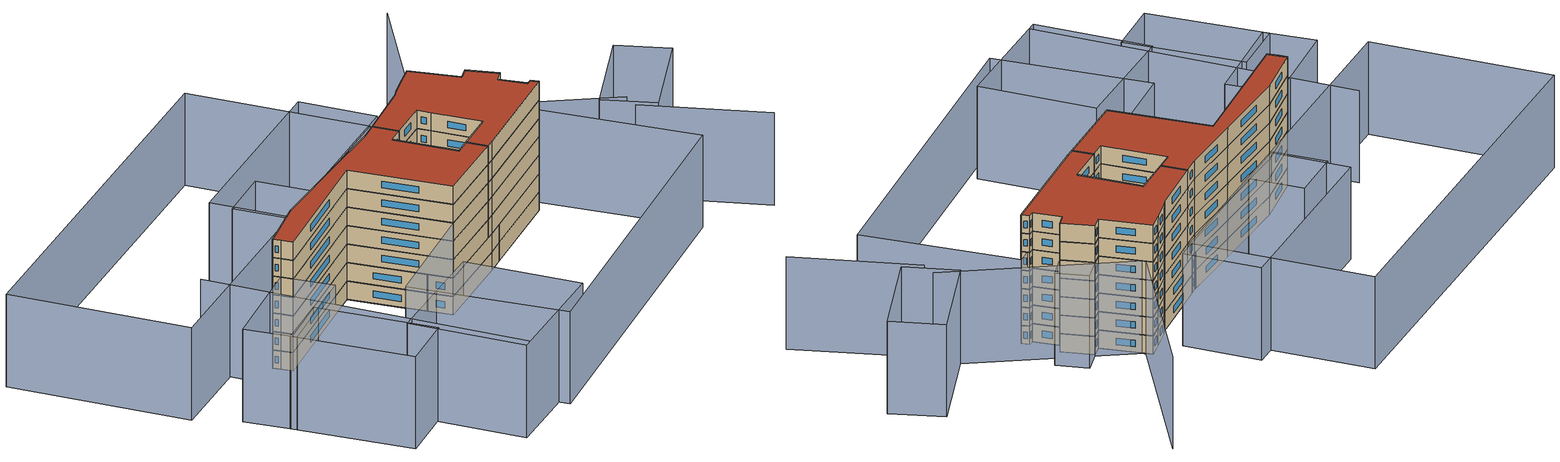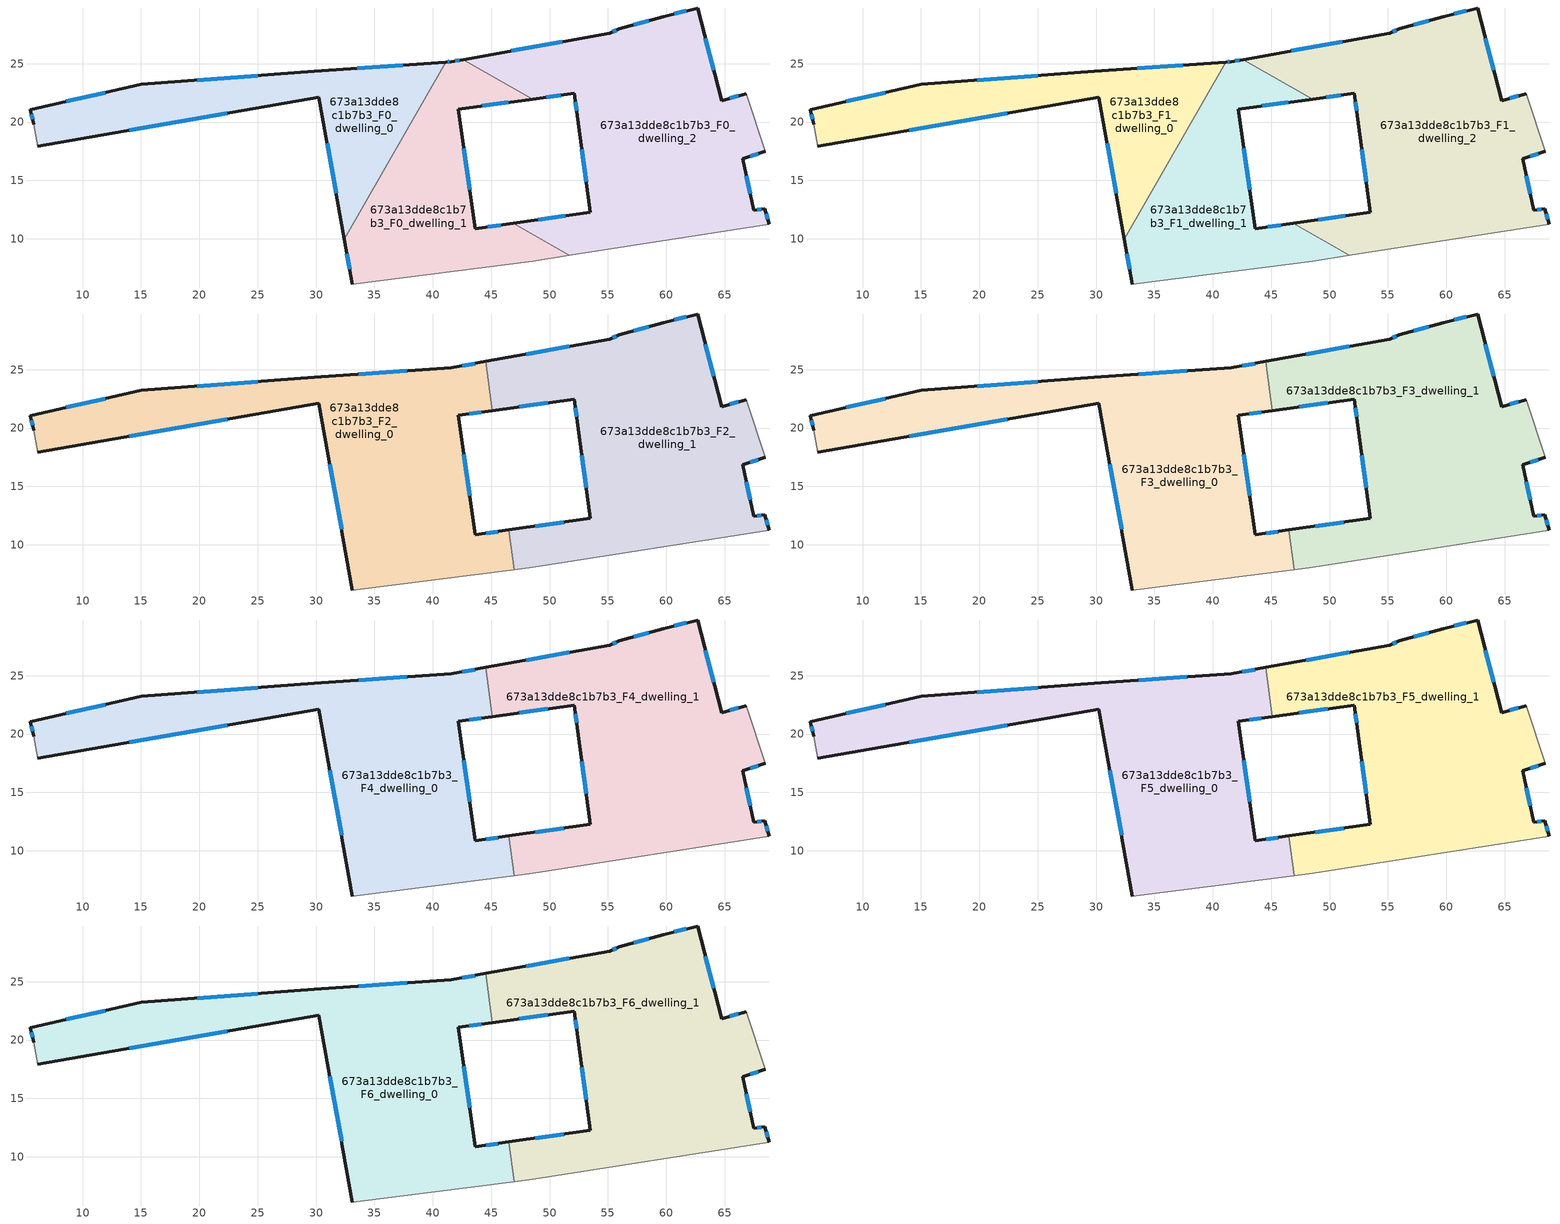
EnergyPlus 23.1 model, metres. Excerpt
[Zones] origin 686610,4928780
673a13dde8c1b7b3_F0_dwelling_0
 floor ground (EU_floor_Construction): 32.42,9.96 41.11,25.14 29.84,24.35 15.02,23.23 5.53,21.06 5.81,19.82 6.15,17.94 30.24,22.12 z0
 wall outside (EU_wall_Construction): 5.81,19.82 5.53,21.06 15.02,23.23 29.84,24.35 41.11,25.14 / 32.42,9.96 30.24,22.12 6.15,17.94 z0:3
 wall adiabatic (EU_wall_Construction): 6.15,17.94 5.81,19.82 z0:3
 wall to 673a13dde8c1b7b3_F0_dwelling_1 (EU_wall_Construction): 41.11,25.14 32.42,9.96 z0:3
 window (EU_Window_Construction): 22.41,20.76 13.99,19.3 / 5.72,20.23 5.62,20.66 / 8.62,21.77 11.94,22.53 / 19.84,23.6 25.02,23.99 / 33.51,24.61 37.45,24.88 / 31.71,13.92 30.95,18.17 z0.98:2.02
673a13dde8c1b7b3_F0_dwelling_1
 floor ground (EU_floor_Construction): 51.7,8.58 46.89,11.33 43.64,10.86 42.17,21.1 48.54,21.97 42.62,25.36 41.58,25.17 41.11,25.14 32.42,9.96 33.11,6.13 48.54,8.08 z0
 wall outside (EU_wall_Construction): 41.11,25.14 41.58,25.17 42.62,25.36 / 48.54,21.97 42.17,21.1 43.64,10.86 46.89,11.33 / 33.11,6.13 32.42,9.96 z0:3
 wall to 673a13dde8c1b7b3_F0_dwelling_2 (EU_wall_Construction): 42.62,25.36 48.54,21.97 / 46.89,11.33 51.7,8.58 z0:3
 wall adiabatic (EU_wall_Construction): 51.7,8.58 48.54,8.08 33.11,6.13 z0:3
 window (EU_Window_Construction): 41.26,25.15 41.43,25.16 / 41.92,25.23 42.28,25.3 / 46.47,21.69 44.24,21.38 / 42.65,17.77 43.16,14.19 / 44.7,11.01 45.83,11.18 / 32.89,7.38 32.65,8.72 z0.98:2.02
673a13dde8c1b7b3_F0_dwelling_2
 floor ground (EU_floor_Construction): 68.8,11.26 68.44,12.57 67.48,12.45 66.55,16.85 68.49,17.5 66.83,22.43 64.76,21.84 62.67,29.77 59.74,29.04 55.96,27.98 55.15,27.62 42.62,25.36 48.54,21.97 52.11,22.46 52.43,20.26 53.49,12.28 46.89,11.33 51.7,8.58 z0
 wall outside (EU_wall_Construction): 42.62,25.36 55.15,27.62 55.96,27.98 59.74,29.04 62.67,29.77 64.76,21.84 66.83,22.43 / 68.49,17.5 66.55,16.85 67.48,12.45 68.44,12.57 68.8,11.26 / 46.89,11.33 53.49,12.28 52.43,20.26 52.11,22.46 48.54,21.97 z0:3
 wall adiabatic (EU_wall_Construction): 66.83,22.43 68.49,17.5 / 68.8,11.26 51.7,8.58 z0:3
 window (EU_Window_Construction): 53.15,14.88 52.78,17.67 / 52.33,20.98 52.22,21.75 / 50.95,22.3 49.7,22.13 / 46.7,26.09 51.08,26.89 / 55.42,27.74 55.7,27.86 / 57.19,28.33 58.51,28.7 / 60.69,29.28 61.72,29.53 / 63.35,27.19 64.08,24.42 / 65.44,22.03 66.16,22.24 / 67.86,17.29 67.18,17.06 / 66.85,15.42 67.18,13.88 / 67.79,12.49 68.13,12.53 / 68.56,12.14 68.68,11.69 / 49.04,11.64 51.34,11.97 z0.98:2.02
673a13dde8c1b7b3_F1_dwelling_0
 floor to 673a13dde8c1b7b3_F0_dwelling_0 (EU_floor_Construction): 32.42,9.96 41.11,25.14 29.84,24.35 15.02,23.23 5.53,21.06 5.81,19.82 6.15,17.94 30.24,22.12 z3
 wall outside (EU_wall_Construction): 5.81,19.82 5.53,21.06 15.02,23.23 29.84,24.35 41.11,25.14 / 32.42,9.96 30.24,22.12 6.15,17.94 z3:6
 wall adiabatic (EU_wall_Construction): 6.15,17.94 5.81,19.82 z3:6
 wall to 673a13dde8c1b7b3_F1_dwelling_1 (EU_wall_Construction): 41.11,25.14 32.42,9.96 z3:6
 window (EU_Window_Construction): 22.41,20.76 13.99,19.3 / 5.72,20.23 5.62,20.66 / 8.62,21.77 11.94,22.53 / 19.84,23.6 25.02,23.99 / 33.51,24.61 37.45,24.88 / 31.71,13.92 30.95,18.17 z3.98:5.02
673a13dde8c1b7b3_F1_dwelling_1
 floor to 673a13dde8c1b7b3_F0_dwelling_1 (EU_floor_Construction): 51.7,8.58 46.89,11.33 43.64,10.86 42.17,21.1 48.54,21.97 42.62,25.36 41.58,25.17 41.11,25.14 32.42,9.96 33.11,6.13 48.54,8.08 z3
 wall outside (EU_wall_Construction): 41.11,25.14 41.58,25.17 42.62,25.36 / 48.54,21.97 42.17,21.1 43.64,10.86 46.89,11.33 / 33.11,6.13 32.42,9.96 z3:6
 wall to 673a13dde8c1b7b3_F1_dwelling_2 (EU_wall_Construction): 42.62,25.36 48.54,21.97 / 46.89,11.33 51.7,8.58 z3:6
 wall adiabatic (EU_wall_Construction): 51.7,8.58 48.54,8.08 33.11,6.13 z3:6
 window (EU_Window_Construction): 41.26,25.15 41.43,25.16 / 41.92,25.23 42.28,25.3 / 46.47,21.69 44.24,21.38 / 42.65,17.77 43.16,14.19 / 44.7,11.01 45.83,11.18 / 32.89,7.38 32.65,8.72 z3.98:5.02
673a13dde8c1b7b3_F1_dwelling_2
 floor to 673a13dde8c1b7b3_F0_dwelling_2 (EU_floor_Construction): 68.8,11.26 68.44,12.57 67.48,12.45 66.55,16.85 68.49,17.5 66.83,22.43 64.76,21.84 62.67,29.77 59.74,29.04 55.96,27.98 55.15,27.62 42.62,25.36 48.54,21.97 52.11,22.46 52.43,20.26 53.49,12.28 46.89,11.33 51.7,8.58 z3
 wall outside (EU_wall_Construction): 42.62,25.36 55.15,27.62 55.96,27.98 59.74,29.04 62.67,29.77 64.76,21.84 66.83,22.43 / 68.49,17.5 66.55,16.85 67.48,12.45 68.44,12.57 68.8,11.26 / 46.89,11.33 53.49,12.28 52.43,20.26 52.11,22.46 48.54,21.97 z3:6
 wall adiabatic (EU_wall_Construction): 66.83,22.43 68.49,17.5 / 68.8,11.26 51.7,8.58 z3:6
 window (EU_Window_Construction): 53.15,14.88 52.78,17.67 / 52.33,20.98 52.22,21.75 / 50.95,22.3 49.7,22.13 / 46.7,26.09 51.08,26.89 / 55.42,27.74 55.7,27.86 / 57.19,28.33 58.51,28.7 / 60.69,29.28 61.72,29.53 / 63.35,27.19 64.08,24.42 / 65.44,22.03 66.16,22.24 / 67.86,17.29 67.18,17.06 / 66.85,15.42 67.18,13.88 / 67.79,12.49 68.13,12.53 / 68.56,12.14 68.68,11.69 / 49.04,11.64 51.34,11.97 z3.98:5.02
673a13dde8c1b7b3_F2_dwelling_0
 floor to 673a13dde8c1b7b3_F1_dwelling_0 (EU_floor_Construction): 32.42,9.96 41.11,25.14 29.84,24.35 15.02,23.23 5.53,21.06 5.81,19.82 6.15,17.94 30.24,22.12 z6
 floor to 673a13dde8c1b7b3_F1_dwelling_1 (EU_floor_Construction): 46.97,7.88 46.51,11.27 43.64,10.86 42.17,21.1 45.1,21.5 44.74,24.15 42.62,25.36 41.58,25.17 41.11,25.14 32.42,9.96 33.11,6.13 z6
 floor to 673a13dde8c1b7b3_F1_dwelling_2 (EU_floor_Construction): 44.74,24.15 44.53,25.7 42.62,25.36 z6
 wall outside (EU_wall_Construction): 45.1,21.5 42.17,21.1 43.64,10.86 46.51,11.27 / 33.11,6.13 30.24,22.12 6.15,17.94 / 5.81,19.82 5.53,21.06 15.02,23.23 29.84,24.35 41.58,25.17 44.53,25.7 z6:9
 wall to 673a13dde8c1b7b3_F2_dwelling_1 (EU_wall_Construction): 44.53,25.7 45.1,21.5 / 46.51,11.27 46.97,7.88 z6:9
 wall adiabatic (EU_wall_Construction): 46.97,7.88 33.11,6.13 / 6.15,17.94 5.81,19.82 z6:9
 window (EU_Window_Construction): 33.66,24.62 37.76,24.9 / 42.54,25.34 43.57,25.53 / 44.15,21.37 43.13,21.23 / 42.65,17.77 43.16,14.19 / 44.57,11 45.58,11.14 / 32.18,11.33 31.18,16.92 / 22.41,20.76 13.99,19.3 / 5.72,20.23 5.62,20.66 / 8.62,21.77 11.94,22.53 / 19.84,23.6 25.02,23.99 z6.98:8.02
673a13dde8c1b7b3_F2_dwelling_1
 floor to 673a13dde8c1b7b3_F1_dwelling_1 (EU_floor_Construction): 48.54,21.97 44.74,24.15 45.1,21.5 z6; 51.7,8.58 46.89,11.33 46.51,11.27 46.97,7.88 48.54,8.08 z6
 floor to 673a13dde8c1b7b3_F1_dwelling_2 (EU_floor_Construction): 68.8,11.26 68.44,12.57 67.48,12.45 66.55,16.85 68.49,17.5 66.83,22.43 64.76,21.84 62.67,29.77 59.74,29.04 55.96,27.98 55.15,27.62 44.53,25.7 44.74,24.15 48.54,21.97 52.11,22.46 52.43,20.26 53.49,12.28 46.89,11.33 51.7,8.58 z6
 wall outside (EU_wall_Construction): 68.49,17.5 66.55,16.85 67.48,12.45 68.44,12.57 68.8,11.26 / 46.51,11.27 53.49,12.28 52.43,20.26 52.11,22.46 45.1,21.5 / 44.53,25.7 55.15,27.62 55.96,27.98 59.74,29.04 62.67,29.77 64.76,21.84 66.83,22.43 z6:9
 wall adiabatic (EU_wall_Construction): 66.83,22.43 68.49,17.5 / 68.8,11.26 48.54,8.08 46.97,7.88 z6:9
 window (EU_Window_Construction): 60.69,29.28 61.72,29.53 / 63.35,27.19 64.08,24.42 / 65.44,22.03 66.16,22.24 / 67.86,17.29 67.18,17.06 / 66.85,15.42 67.18,13.88 / 67.79,12.49 68.13,12.53 / 68.56,12.14 68.68,11.69 / 48.78,11.6 51.22,11.95 / 53.15,14.88 52.78,17.67 / 52.33,20.98 52.22,21.75 / 49.83,22.15 47.38,21.81 / 47.98,26.33 51.7,27 / 55.42,27.74 55.7,27.86 / 57.19,28.33 58.51,28.7 z6.98:8.02
673a13dde8c1b7b3_F3_dwelling_0
 floor to 673a13dde8c1b7b3_F2_dwelling_0 (EU_floor_Construction): 46.97,7.88 46.51,11.27 43.64,10.86 42.17,21.1 45.1,21.5 44.53,25.7 41.58,25.17 29.84,24.35 15.02,23.23 5.53,21.06 5.81,19.82 6.15,17.94 30.24,22.12 33.11,6.13 z9
 wall outside (EU_wall_Construction): 45.1,21.5 42.17,21.1 43.64,10.86 46.51,11.27 / 33.11,6.13 30.24,22.12 6.15,17.94 / 5.81,19.82 5.53,21.06 15.02,23.23 29.84,24.35 41.58,25.17 44.53,25.7 z9:12
 wall to 673a13dde8c1b7b3_F3_dwelling_1 (EU_wall_Construction): 44.53,25.7 45.1,21.5 / 46.51,11.27 46.97,7.88 z9:12
 wall adiabatic (EU_wall_Construction): 46.97,7.88 33.11,6.13 / 6.15,17.94 5.81,19.82 z9:12
 window (EU_Window_Construction): 33.66,24.62 37.76,24.9 / 42.54,25.34 43.57,25.53 / 44.15,21.37 43.13,21.23 / 42.65,17.77 43.16,14.19 / 44.57,11 45.58,11.14 / 32.18,11.33 31.18,16.92 / 22.41,20.76 13.99,19.3 / 5.72,20.23 5.62,20.66 / 8.62,21.77 11.94,22.53 / 19.84,23.6 25.02,23.99 z9.98:11.02
673a13dde8c1b7b3_F3_dwelling_1
 floor to 673a13dde8c1b7b3_F2_dwelling_1 (EU_floor_Construction): 68.8,11.26 68.44,12.57 67.48,12.45 66.55,16.85 68.49,17.5 66.83,22.43 64.76,21.84 62.67,29.77 59.74,29.04 55.96,27.98 55.15,27.62 44.53,25.7 45.1,21.5 52.11,22.46 52.43,20.26 53.49,12.28 46.51,11.27 46.97,7.88 48.54,8.08 z9
 wall outside (EU_wall_Construction): 68.49,17.5 66.55,16.85 67.48,12.45 68.44,12.57 68.8,11.26 / 46.51,11.27 53.49,12.28 52.43,20.26 52.11,22.46 45.1,21.5 / 44.53,25.7 55.15,27.62 55.96,27.98 59.74,29.04 62.67,29.77 64.76,21.84 66.83,22.43 z9:12
 wall adiabatic (EU_wall_Construction): 66.83,22.43 68.49,17.5 / 68.8,11.26 48.54,8.08 46.97,7.88 z9:12
 window (EU_Window_Construction): 60.69,29.28 61.72,29.53 / 63.35,27.19 64.08,24.42 / 65.44,22.03 66.16,22.24 / 67.86,17.29 67.18,17.06 / 66.85,15.42 67.18,13.88 / 67.79,12.49 68.13,12.53 / 68.56,12.14 68.68,11.69 / 48.78,11.6 51.22,11.95 / 53.15,14.88 52.78,17.67 / 52.33,20.98 52.22,21.75 / 49.83,22.15 47.38,21.81 / 47.98,26.33 51.7,27 / 55.42,27.74 55.7,27.86 / 57.19,28.33 58.51,28.7 z9.98:11.02
673a13dde8c1b7b3_F4_dwelling_0
 floor to 673a13dde8c1b7b3_F3_dwelling_0 (EU_floor_Construction): 46.97,7.88 46.51,11.27 43.64,10.86 42.17,21.1 45.1,21.5 44.53,25.7 41.58,25.17 29.84,24.35 15.02,23.23 5.53,21.06 5.81,19.82 6.15,17.94 30.24,22.12 33.11,6.13 z12
 wall outside (EU_wall_Construction): 45.1,21.5 42.17,21.1 43.64,10.86 46.51,11.27 / 33.11,6.13 30.24,22.12 6.15,17.94 / 5.81,19.82 5.53,21.06 15.02,23.23 29.84,24.35 41.58,25.17 44.53,25.7 z12:15
 wall to 673a13dde8c1b7b3_F4_dwelling_1 (EU_wall_Construction): 44.53,25.7 45.1,21.5 / 46.51,11.27 46.97,7.88 z12:15
 wall adiabatic (EU_wall_Construction): 46.97,7.88 33.11,6.13 / 6.15,17.94 5.81,19.82 z12:15
 window (EU_Window_Construction): 33.66,24.62 37.76,24.9 / 42.54,25.34 43.57,25.53 / 44.15,21.37 43.13,21.23 / 42.65,17.77 43.16,14.19 / 44.57,11 45.58,11.14 / 32.18,11.33 31.18,16.92 / 22.41,20.76 13.99,19.3 / 5.72,20.23 5.62,20.66 / 8.62,21.77 11.94,22.53 / 19.84,23.6 25.02,23.99 z12.98:14.02
673a13dde8c1b7b3_F4_dwelling_1
 floor to 673a13dde8c1b7b3_F3_dwelling_1 (EU_floor_Construction): 68.8,11.26 68.44,12.57 67.48,12.45 66.55,16.85 68.49,17.5 66.83,22.43 64.76,21.84 62.67,29.77 59.74,29.04 55.96,27.98 55.15,27.62 44.53,25.7 45.1,21.5 52.11,22.46 52.43,20.26 53.49,12.28 46.51,11.27 46.97,7.88 48.54,8.08 z12
 wall outside (EU_wall_Construction): 68.49,17.5 66.55,16.85 67.48,12.45 68.44,12.57 68.8,11.26 / 46.51,11.27 53.49,12.28 52.43,20.26 52.11,22.46 45.1,21.5 / 44.53,25.7 55.15,27.62 55.96,27.98 59.74,29.04 62.67,29.77 64.76,21.84 66.83,22.43 z12:15
 wall adiabatic (EU_wall_Construction): 66.83,22.43 68.49,17.5 / 68.8,11.26 48.54,8.08 46.97,7.88 z12:15
 window (EU_Window_Construction): 60.69,29.28 61.72,29.53 / 63.35,27.19 64.08,24.42 / 65.44,22.03 66.16,22.24 / 67.86,17.29 67.18,17.06 / 66.85,15.42 67.18,13.88 / 67.79,12.49 68.13,12.53 / 68.56,12.14 68.68,11.69 / 48.78,11.6 51.22,11.95 / 53.15,14.88 52.78,17.67 / 52.33,20.98 52.22,21.75 / 49.83,22.15 47.38,21.81 / 47.98,26.33 51.7,27 / 55.42,27.74 55.7,27.86 / 57.19,28.33 58.51,28.7 z12.98:14.02
673a13dde8c1b7b3_F5_dwelling_0
 floor to 673a13dde8c1b7b3_F4_dwelling_0 (EU_floor_Construction): 46.97,7.88 46.51,11.27 43.64,10.86 42.17,21.1 45.1,21.5 44.53,25.7 41.58,25.17 29.84,24.35 15.02,23.23 5.53,21.06 5.81,19.82 6.15,17.94 30.24,22.12 33.11,6.13 z15
 wall outside (EU_wall_Construction): 45.1,21.5 42.17,21.1 43.64,10.86 46.51,11.27 / 33.11,6.13 30.24,22.12 6.15,17.94 / 5.81,19.82 5.53,21.06 15.02,23.23 29.84,24.35 41.58,25.17 44.53,25.7 z15:18
 wall to 673a13dde8c1b7b3_F5_dwelling_1 (EU_wall_Construction): 44.53,25.7 45.1,21.5 / 46.51,11.27 46.97,7.88 z15:18
 wall adiabatic (EU_wall_Construction): 46.97,7.88 33.11,6.13 / 6.15,17.94 5.81,19.82 z15:18
 window (EU_Window_Construction): 33.66,24.62 37.76,24.9 / 42.54,25.34 43.57,25.53 / 44.15,21.37 43.13,21.23 / 42.65,17.77 43.16,14.19 / 44.57,11 45.58,11.14 / 32.18,11.33 31.18,16.92 / 22.41,20.76 13.99,19.3 / 5.72,20.23 5.62,20.66 / 8.62,21.77 11.94,22.53 / 19.84,23.6 25.02,23.99 z15.98:17.02
673a13dde8c1b7b3_F5_dwelling_1
 floor to 673a13dde8c1b7b3_F4_dwelling_1 (EU_floor_Construction): 68.8,11.26 68.44,12.57 67.48,12.45 66.55,16.85 68.49,17.5 66.83,22.43 64.76,21.84 62.67,29.77 59.74,29.04 55.96,27.98 55.15,27.62 44.53,25.7 45.1,21.5 52.11,22.46 52.43,20.26 53.49,12.28 46.51,11.27 46.97,7.88 48.54,8.08 z15
 wall outside (EU_wall_Construction): 68.49,17.5 66.55,16.85 67.48,12.45 68.44,12.57 68.8,11.26 / 46.51,11.27 53.49,12.28 52.43,20.26 52.11,22.46 45.1,21.5 / 44.53,25.7 55.15,27.62 55.96,27.98 59.74,29.04 62.67,29.77 64.76,21.84 66.83,22.43 z15:18
 wall adiabatic (EU_wall_Construction): 66.83,22.43 68.49,17.5 / 68.8,11.26 48.54,8.08 46.97,7.88 z15:18
 window (EU_Window_Construction): 60.69,29.28 61.72,29.53 / 63.35,27.19 64.08,24.42 / 65.44,22.03 66.16,22.24 / 67.86,17.29 67.18,17.06 / 66.85,15.42 67.18,13.88 / 67.79,12.49 68.13,12.53 / 68.56,12.14 68.68,11.69 / 48.78,11.6 51.22,11.95 / 53.15,14.88 52.78,17.67 / 52.33,20.98 52.22,21.75 / 49.83,22.15 47.38,21.81 / 47.98,26.33 51.7,27 / 55.42,27.74 55.7,27.86 / 57.19,28.33 58.51,28.7 z15.98:17.02
673a13dde8c1b7b3_F6_dwelling_0
 floor to 673a13dde8c1b7b3_F5_dwelling_0 (EU_floor_Construction): 46.97,7.88 46.51,11.27 43.64,10.86 42.17,21.1 45.1,21.5 44.53,25.7 41.58,25.17 29.84,24.35 15.02,23.23 5.53,21.06 5.81,19.82 6.15,17.94 30.24,22.12 33.11,6.13 z18
 wall outside (EU_wall_Construction): 45.1,21.5 42.17,21.1 43.64,10.86 46.51,11.27 / 33.11,6.13 30.24,22.12 6.15,17.94 / 5.81,19.82 5.53,21.06 15.02,23.23 29.84,24.35 41.58,25.17 44.53,25.7 z18:21
 wall to 673a13dde8c1b7b3_F6_dwelling_1 (EU_wall_Construction): 44.53,25.7 45.1,21.5 / 46.51,11.27 46.97,7.88 z18:21
 wall adiabatic (EU_wall_Construction): 46.97,7.88 33.11,6.13 / 6.15,17.94 5.81,19.82 z18:21
 window (EU_Window_Construction): 33.66,24.62 37.76,24.9 / 42.54,25.34 43.57,25.53 / 44.15,21.37 43.13,21.23 / 42.65,17.77 43.16,14.19 / 44.57,11 45.58,11.14 / 32.18,11.33 31.18,16.92 / 22.41,20.76 13.99,19.3 / 5.72,20.23 5.62,20.66 / 8.62,21.77 11.94,22.53 / 19.84,23.6 25.02,23.99 z18.98:20.02
 roof outside (EU_roof_Construction): 44.53,25.7 45.1,21.5 42.17,21.1 43.64,10.86 46.51,11.27 46.97,7.88 33.11,6.13 30.24,22.12 6.15,17.94 5.81,19.82 5.53,21.06 15.02,23.23 29.84,24.35 41.58,25.17 z21
673a13dde8c1b7b3_F6_dwelling_1
 floor to 673a13dde8c1b7b3_F5_dwelling_1 (EU_floor_Construction): 68.8,11.26 68.44,12.57 67.48,12.45 66.55,16.85 68.49,17.5 66.83,22.43 64.76,21.84 62.67,29.77 59.74,29.04 55.96,27.98 55.15,27.62 44.53,25.7 45.1,21.5 52.11,22.46 52.43,20.26 53.49,12.28 46.51,11.27 46.97,7.88 48.54,8.08 z18
 wall outside (EU_wall_Construction): 68.49,17.5 66.55,16.85 67.48,12.45 68.44,12.57 68.8,11.26 / 46.51,11.27 53.49,12.28 52.43,20.26 52.11,22.46 45.1,21.5 / 44.53,25.7 55.15,27.62 55.96,27.98 59.74,29.04 62.67,29.77 64.76,21.84 66.83,22.43 z18:21
 wall adiabatic (EU_wall_Construction): 66.83,22.43 68.49,17.5 / 68.8,11.26 48.54,8.08 46.97,7.88 z18:21
 window (EU_Window_Construction): 60.69,29.28 61.72,29.53 / 63.35,27.19 64.08,24.42 / 65.44,22.03 66.16,22.24 / 67.86,17.29 67.18,17.06 / 66.85,15.42 67.18,13.88 / 67.79,12.49 68.13,12.53 / 68.56,12.14 68.68,11.69 / 48.78,11.6 51.22,11.95 / 53.15,14.88 52.78,17.67 / 52.33,20.98 52.22,21.75 / 49.83,22.15 47.38,21.81 / 47.98,26.33 51.7,27 / 55.42,27.74 55.7,27.86 / 57.19,28.33 58.51,28.7 z18.98:20.02
 roof outside (EU_roof_Construction): 62.67,29.77 64.76,21.84 66.83,22.43 68.49,17.5 66.55,16.85 67.48,12.45 68.44,12.57 68.8,11.26 48.54,8.08 46.97,7.88 46.51,11.27 53.49,12.28 52.43,20.26 52.11,22.46 45.1,21.5 44.53,25.7 55.15,27.62 55.96,27.98 59.74,29.04 z21
shading: 86.44,-17.95 79.26,0.99 / 80.85,3.34 62.77,28.6 / 62.77,28.6 88.08,46.72 / -0.24,29.77 5,-21.84 / 24.89,-19.65 3.55,-22 / 3.55,-22 1.5,-3.4 / 1.5,-3.4 22.84,-1.05 / 22.84,-1.05 24.89,-19.65 / 78.17,6.42 94.57,12.95 / 94.57,12.95 97.78,4.91 / 97.78,4.91 81.38,-1.63 / 81.38,-1.63 78.17,6.42 / 72.54,18.85 68.48,17.5 / 68.48,17.5 66.83,22.43 / 66.83,22.43 70.89,23.79 / 70.89,23.79 72.54,18.85 / 75.27,-12.22 16.06,-22.39 / 16.06,-22.39 11.79,2.47 / 11.79,2.47 71.01,12.64 / 71.01,12.64 75.27,-12.22 / -7.36,-9.57 -10.28,9.55 / -10.28,9.55 -0.42,11.06 / -0.42,11.06 2.5,-8.06 / 2.5,-8.06 -7.36,-9.57 / 7.29,11.67 -10.1,8.53 / -10.1,8.53 -11.58,16.67 / -11.58,16.67 5.81,19.82 / 5.81,19.82 7.29,11.67 / 32.4,29.15 23.11,27.91 / 23.11,27.91 21.95,36.53 / 21.95,36.53 31.24,37.78 / 31.24,37.78 32.4,29.15 / 22.07,40.42 56.71,44.5 / 56.71,44.5 58.16,32.19 / 58.16,32.19 23.52,28.11 / 23.52,28.11 22.07,40.42 / 54.75,31.52 -14.64,23.47 / -14.64,23.47 -17.98,52.29 / -17.98,52.29 51.41,60.34 / 51.41,60.34 54.75,31.52 z0:15
[Building]
EU S2 Campaign: North Axis=0; Terrain=City; Solar Distribution=FullExterior
[Site:Location]
Bologna: Latitude=44.5; Longitude=11.25; Time Zone=1; Elevation=37
[SizingPeriod:WeatherFileDays]
AnnualSizingPeriod: Begin Month=1; Begin Day of Month=1; End Month=12; End Day of Month=31; Day of Week for Start Day=Monday; Use Weather File Daylight Saving Period=No; Use Weather File Rain and Snow Indicators=No
[MATERIAL]
EU_InternalMass_Material: Roughness=MediumRough; Thickness=0.1; Conductivity=1; Density=1800; Specific Heat=900; Thermal Absorptance=0.9; Solar Absorptance=0.7; Visible Absorptance=0.7
[MATERIAL:NOMASS] Roughness=MediumRough; Thermal Absorptance=0.9; Solar Absorptance=0.7; Visible Absorptance=0.7
Name | Thermal Resistance
EU_wall_NoMass | 0.905828
EU_roof_NoMass | 0.37593
EU_floor_NoMass | 0.67114
[WINDOWMATERIAL:SIMPLEGLAZINGSYSTEM]
EU_Window_SimpleGlazing: UFactor=4.52486; Solar Heat Gain Coefficient=0.85; Visible Transmittance=0.85
[CONSTRUCTION]
EU_wall_Construction: EU_wall_NoMass
EU_roof_Construction: EU_roof_NoMass
EU_floor_Construction: EU_floor_NoMass
EU_InternalMass_Construction: EU_InternalMass_Material
EU_Window_Construction: EU_Window_SimpleGlazing
[ZONE] Type=1; Multiplier=1; Ceiling Height=autocalculate; Floor Area=autocalculate; Part of Total Floor Area=Yes
Name | Volume
673a13dde8c1b7b3_F0_dwelling_0; 673a13dde8c1b7b3_F1_dwelling_0 | 478.263
673a13dde8c1b7b3_F2_dwelling_0; 673a13dde8c1b7b3_F3_dwelling_0; 673a13dde8c1b7b3_F4_dwelling_0; 673a13dde8c1b7b3_F5_dwelling_0; 673a13dde8c1b7b3_F6_dwelling_0 | 920.467
673a13dde8c1b7b3_F0_dwelling_1; 673a13dde8c1b7b3_F1_dwelling_1 | 478.247
673a13dde8c1b7b3_F2_dwelling_1; 673a13dde8c1b7b3_F3_dwelling_1; 673a13dde8c1b7b3_F4_dwelling_1; 673a13dde8c1b7b3_F5_dwelling_1; 673a13dde8c1b7b3_F6_dwelling_1 | 920.462
673a13dde8c1b7b3_F0_dwelling_2; 673a13dde8c1b7b3_F1_dwelling_2 | 884.41
[INTERNALMASS] Construction=EU_InternalMass_Construction
Name | Zone or ZoneList | Surface Area
673a13dde8c1b7b3_F0_dwelling_0_EU_InternalMass | 673a13dde8c1b7b3_F0_dwelling_0 | 159.416
673a13dde8c1b7b3_F0_dwelling_1_EU_InternalMass | 673a13dde8c1b7b3_F0_dwelling_1 | 159.415
673a13dde8c1b7b3_F0_dwelling_2_EU_InternalMass | 673a13dde8c1b7b3_F0_dwelling_2 | 294.803
673a13dde8c1b7b3_F1_dwelling_0_EU_InternalMass | 673a13dde8c1b7b3_F1_dwelling_0 | 159.416
673a13dde8c1b7b3_F1_dwelling_1_EU_InternalMass | 673a13dde8c1b7b3_F1_dwelling_1 | 159.415
673a13dde8c1b7b3_F1_dwelling_2_EU_InternalMass | 673a13dde8c1b7b3_F1_dwelling_2 | 294.803
673a13dde8c1b7b3_F2_dwelling_0_EU_InternalMass | 673a13dde8c1b7b3_F2_dwelling_0 | 306.822
673a13dde8c1b7b3_F2_dwelling_1_EU_InternalMass | 673a13dde8c1b7b3_F2_dwelling_1 | 306.82
673a13dde8c1b7b3_F3_dwelling_0_EU_InternalMass | 673a13dde8c1b7b3_F3_dwelling_0 | 306.822
673a13dde8c1b7b3_F3_dwelling_1_EU_InternalMass | 673a13dde8c1b7b3_F3_dwelling_1 | 306.82
673a13dde8c1b7b3_F4_dwelling_0_EU_InternalMass | 673a13dde8c1b7b3_F4_dwelling_0 | 306.822
673a13dde8c1b7b3_F4_dwelling_1_EU_InternalMass | 673a13dde8c1b7b3_F4_dwelling_1 | 306.82
673a13dde8c1b7b3_F5_dwelling_0_EU_InternalMass | 673a13dde8c1b7b3_F5_dwelling_0 | 306.822
673a13dde8c1b7b3_F5_dwelling_1_EU_InternalMass | 673a13dde8c1b7b3_F5_dwelling_1 | 306.82
673a13dde8c1b7b3_F6_dwelling_0_EU_InternalMass | 673a13dde8c1b7b3_F6_dwelling_0 | 306.822
673a13dde8c1b7b3_F6_dwelling_1_EU_InternalMass | 673a13dde8c1b7b3_F6_dwelling_1 | 306.82
[OTHEREQUIPMENT] Fuel Type=Electricity; Design Level Calculation Method=Watts/Area; Power per Zone Floor Area=1; Fraction Latent=0; Fraction Radiant=0; Fraction Lost=0; Carbon Dioxide Generation Rate=0; EndUse Subcategory=EU_Step8_InternalGains
Name | Zone or ZoneList or Space or SpaceList | Schedule
EU_Step8_InternalGain_673a13dde8c1b7b3_F0_dwelling_0_f000 | 673a13dde8c1b7b3_F0_dwelling_0 | EU_Step8_GainSchedule_673a13dde8c1b7b3_F0_dwelling_0_f000
EU_Step8_InternalGain_673a13dde8c1b7b3_F0_dwelling_1_f000 | 673a13dde8c1b7b3_F0_dwelling_1 | EU_Step8_GainSchedule_673a13dde8c1b7b3_F0_dwelling_1_f000
EU_Step8_InternalGain_673a13dde8c1b7b3_F0_dwelling_2_f000 | 673a13dde8c1b7b3_F0_dwelling_2 | EU_Step8_GainSchedule_673a13dde8c1b7b3_F0_dwelling_2_f000
EU_Step8_InternalGain_673a13dde8c1b7b3_F1_dwelling_0_f000 | 673a13dde8c1b7b3_F1_dwelling_0 | EU_Step8_GainSchedule_673a13dde8c1b7b3_F1_dwelling_0_f000
EU_Step8_InternalGain_673a13dde8c1b7b3_F1_dwelling_1_f000 | 673a13dde8c1b7b3_F1_dwelling_1 | EU_Step8_GainSchedule_673a13dde8c1b7b3_F1_dwelling_1_f000
EU_Step8_InternalGain_673a13dde8c1b7b3_F1_dwelling_2_f000 | 673a13dde8c1b7b3_F1_dwelling_2 | EU_Step8_GainSchedule_673a13dde8c1b7b3_F1_dwelling_2_f000
EU_Step8_InternalGain_673a13dde8c1b7b3_F2_dwelling_0_f000 | 673a13dde8c1b7b3_F2_dwelling_0 | EU_Step8_GainSchedule_673a13dde8c1b7b3_F2_dwelling_0_f000
EU_Step8_InternalGain_673a13dde8c1b7b3_F2_dwelling_1_f000 | 673a13dde8c1b7b3_F2_dwelling_1 | EU_Step8_GainSchedule_673a13dde8c1b7b3_F2_dwelling_1_f000
EU_Step8_InternalGain_673a13dde8c1b7b3_F3_dwelling_0_f000 | 673a13dde8c1b7b3_F3_dwelling_0 | EU_Step8_GainSchedule_673a13dde8c1b7b3_F3_dwelling_0_f000
EU_Step8_InternalGain_673a13dde8c1b7b3_F3_dwelling_1_f000 | 673a13dde8c1b7b3_F3_dwelling_1 | EU_Step8_GainSchedule_673a13dde8c1b7b3_F3_dwelling_1_f000
EU_Step8_InternalGain_673a13dde8c1b7b3_F4_dwelling_0_f000 | 673a13dde8c1b7b3_F4_dwelling_0 | EU_Step8_GainSchedule_673a13dde8c1b7b3_F4_dwelling_0_f000
EU_Step8_InternalGain_673a13dde8c1b7b3_F4_dwelling_1_f000 | 673a13dde8c1b7b3_F4_dwelling_1 | EU_Step8_GainSchedule_673a13dde8c1b7b3_F4_dwelling_1_f000
EU_Step8_InternalGain_673a13dde8c1b7b3_F5_dwelling_0_f000 | 673a13dde8c1b7b3_F5_dwelling_0 | EU_Step8_GainSchedule_673a13dde8c1b7b3_F5_dwelling_0_f000
EU_Step8_InternalGain_673a13dde8c1b7b3_F5_dwelling_1_f000 | 673a13dde8c1b7b3_F5_dwelling_1 | EU_Step8_GainSchedule_673a13dde8c1b7b3_F5_dwelling_1_f000
EU_Step8_InternalGain_673a13dde8c1b7b3_F6_dwelling_0_f000 | 673a13dde8c1b7b3_F6_dwelling_0 | EU_Step8_GainSchedule_673a13dde8c1b7b3_F6_dwelling_0_f000
EU_Step8_InternalGain_673a13dde8c1b7b3_F6_dwelling_1_f000 | 673a13dde8c1b7b3_F6_dwelling_1 | EU_Step8_GainSchedule_673a13dde8c1b7b3_F6_dwelling_1_f000
[ZONEVENTILATION:DESIGNFLOWRATE] Schedule=EU_AlwaysOn; Design Flow Rate Calculation Method=AirChanges/Hour; Air Changes per Hour=0.73129; Ventilation Type=Natural; Fan Pressure Rise=0; Fan Total Efficiency=1; Constant Term Coefficient=1; Temperature Term Coefficient=0; Velocity Term Coefficient=0; Velocity Squared Term Coefficient=0; Minimum Indoor Temperature=-100; Maximum Indoor Temperature=100; Delta Temperature=-100; Minimum Outdoor Temperature=-100; Maximum Outdoor Temperature=100; Maximum Wind Speed=40
Name | Zone or ZoneList or Space or SpaceList
EU_ConstantAir_673a13dde8c1b7b3_F0_dwelling_0 | 673a13dde8c1b7b3_F0_dwelling_0
EU_ConstantAir_673a13dde8c1b7b3_F0_dwelling_1 | 673a13dde8c1b7b3_F0_dwelling_1
EU_ConstantAir_673a13dde8c1b7b3_F0_dwelling_2 | 673a13dde8c1b7b3_F0_dwelling_2
EU_ConstantAir_673a13dde8c1b7b3_F1_dwelling_0 | 673a13dde8c1b7b3_F1_dwelling_0
EU_ConstantAir_673a13dde8c1b7b3_F1_dwelling_1 | 673a13dde8c1b7b3_F1_dwelling_1
EU_ConstantAir_673a13dde8c1b7b3_F1_dwelling_2 | 673a13dde8c1b7b3_F1_dwelling_2
EU_ConstantAir_673a13dde8c1b7b3_F2_dwelling_0 | 673a13dde8c1b7b3_F2_dwelling_0
EU_ConstantAir_673a13dde8c1b7b3_F2_dwelling_1 | 673a13dde8c1b7b3_F2_dwelling_1
EU_ConstantAir_673a13dde8c1b7b3_F3_dwelling_0 | 673a13dde8c1b7b3_F3_dwelling_0
EU_ConstantAir_673a13dde8c1b7b3_F3_dwelling_1 | 673a13dde8c1b7b3_F3_dwelling_1
EU_ConstantAir_673a13dde8c1b7b3_F4_dwelling_0 | 673a13dde8c1b7b3_F4_dwelling_0
EU_ConstantAir_673a13dde8c1b7b3_F4_dwelling_1 | 673a13dde8c1b7b3_F4_dwelling_1
EU_ConstantAir_673a13dde8c1b7b3_F5_dwelling_0 | 673a13dde8c1b7b3_F5_dwelling_0
EU_ConstantAir_673a13dde8c1b7b3_F5_dwelling_1 | 673a13dde8c1b7b3_F5_dwelling_1
EU_ConstantAir_673a13dde8c1b7b3_F6_dwelling_0 | 673a13dde8c1b7b3_F6_dwelling_0
EU_ConstantAir_673a13dde8c1b7b3_F6_dwelling_1 | 673a13dde8c1b7b3_F6_dwelling_1
[HVACTEMPLATE:THERMOSTAT] Constant Heating Setpoint=20; Constant Cooling Setpoint=50
EU_HeatOnly_673a13dde8c1b7b3_F0_dwelling_0; EU_HeatOnly_673a13dde8c1b7b3_F0_dwelling_1; EU_HeatOnly_673a13dde8c1b7b3_F0_dwelling_2; EU_HeatOnly_673a13dde8c1b7b3_F1_dwelling_0; EU_HeatOnly_673a13dde8c1b7b3_F1_dwelling_1; EU_HeatOnly_673a13dde8c1b7b3_F1_dwelling_2; EU_HeatOnly_673a13dde8c1b7b3_F2_dwelling_0; EU_HeatOnly_673a13dde8c1b7b3_F2_dwelling_1; EU_HeatOnly_673a13dde8c1b7b3_F3_dwelling_0; EU_HeatOnly_673a13dde8c1b7b3_F3_dwelling_1; EU_HeatOnly_673a13dde8c1b7b3_F4_dwelling_0; EU_HeatOnly_673a13dde8c1b7b3_F4_dwelling_1; EU_HeatOnly_673a13dde8c1b7b3_F5_dwelling_0; EU_HeatOnly_673a13dde8c1b7b3_F5_dwelling_1; EU_HeatOnly_673a13dde8c1b7b3_F6_dwelling_0; EU_HeatOnly_673a13dde8c1b7b3_F6_dwelling_1
[HVACTEMPLATE:ZONE:IDEALLOADSAIRSYSTEM] System Availability Schedule=EU_AlwaysOn; Maximum Heating Supply Air Temperature=50; Minimum Cooling Supply Air Temperature=13; Maximum Heating Supply Air Humidity Ratio=0.0156; Minimum Cooling Supply Air Humidity Ratio=0.0077; Heating Limit=NoLimit; Cooling Limit=NoLimit; Heating Availability Schedule=EU_AlwaysOn; Cooling Availability Schedule=EU_CoolingOff; Dehumidification Control Type=ConstantSensibleHeatRatio; Cooling Sensible Heat Ratio=0.7; Dehumidification Setpoint=60; Humidification Control Type=None; Humidification Setpoint=30; Outdoor Air Method=None; Outdoor Air Flow Rate per Person=0.00944; Outdoor Air Flow Rate per Zone Floor Area=0; Outdoor Air Flow Rate per Zone=0; Demand Controlled Ventilation Type=None; Outdoor Air Economizer Type=NoEconomizer; Heat Recovery Type=None; Sensible Heat Recovery Effectiveness=0.7; Latent Heat Recovery Effectiveness=0.65
Name | Template Thermostat
673a13dde8c1b7b3_F0_dwelling_0 | EU_HeatOnly_673a13dde8c1b7b3_F0_dwelling_0
673a13dde8c1b7b3_F0_dwelling_1 | EU_HeatOnly_673a13dde8c1b7b3_F0_dwelling_1
673a13dde8c1b7b3_F0_dwelling_2 | EU_HeatOnly_673a13dde8c1b7b3_F0_dwelling_2
673a13dde8c1b7b3_F1_dwelling_0 | EU_HeatOnly_673a13dde8c1b7b3_F1_dwelling_0
673a13dde8c1b7b3_F1_dwelling_1 | EU_HeatOnly_673a13dde8c1b7b3_F1_dwelling_1
673a13dde8c1b7b3_F1_dwelling_2 | EU_HeatOnly_673a13dde8c1b7b3_F1_dwelling_2
673a13dde8c1b7b3_F2_dwelling_0 | EU_HeatOnly_673a13dde8c1b7b3_F2_dwelling_0
673a13dde8c1b7b3_F2_dwelling_1 | EU_HeatOnly_673a13dde8c1b7b3_F2_dwelling_1
673a13dde8c1b7b3_F3_dwelling_0 | EU_HeatOnly_673a13dde8c1b7b3_F3_dwelling_0
673a13dde8c1b7b3_F3_dwelling_1 | EU_HeatOnly_673a13dde8c1b7b3_F3_dwelling_1
673a13dde8c1b7b3_F4_dwelling_0 | EU_HeatOnly_673a13dde8c1b7b3_F4_dwelling_0
673a13dde8c1b7b3_F4_dwelling_1 | EU_HeatOnly_673a13dde8c1b7b3_F4_dwelling_1
673a13dde8c1b7b3_F5_dwelling_0 | EU_HeatOnly_673a13dde8c1b7b3_F5_dwelling_0
673a13dde8c1b7b3_F5_dwelling_1 | EU_HeatOnly_673a13dde8c1b7b3_F5_dwelling_1
673a13dde8c1b7b3_F6_dwelling_0 | EU_HeatOnly_673a13dde8c1b7b3_F6_dwelling_0
673a13dde8c1b7b3_F6_dwelling_1 | EU_HeatOnly_673a13dde8c1b7b3_F6_dwelling_1
[SIZING:ZONE] Zone Cooling Design Supply Air Temperature Input Method=SupplyAirTemperature; Zone Cooling Design Supply Air Temperature=13; Zone Heating Design Supply Air Temperature Input Method=SupplyAirTemperature; Zone Heating Design Supply Air Temperature=50; Zone Cooling Design Supply Air Humidity Ratio=0.008; Zone Heating Design Supply Air Humidity Ratio=0.008; Cooling Design Air Flow Method=DesignDay; Cooling Design Air Flow Rate=0; Cooling Minimum Air Flow per Zone Floor Area=0.000762; Cooling Minimum Air Flow=0; Cooling Minimum Air Flow Fraction=0.2; Heating Design Air Flow Method=DesignDay; Heating Design Air Flow Rate=0; Heating Maximum Air Flow per Zone Floor Area=0.002032; Heating Maximum Air Flow=0.141576; Heating Maximum Air Flow Fraction=0.3; Account for Dedicated Outdoor Air System=No; Dedicated Outdoor Air System Control Strategy=NeutralSupplyAir; Dedicated Outdoor Air Low Setpoint Temperature for Design=autosize; Dedicated Outdoor Air High Setpoint Temperature for Design=autosize; Zone Load Sizing Method=Sensible Load Only No Latent Load; Zone Latent Cooling Design Supply Air Humidity Ratio Input Method=HumidityRatioDifference; Zone Cooling Design Supply Air Humidity Ratio Difference=0.005; Zone Latent Heating Design Supply Air Humidity Ratio Input Method=HumidityRatioDifference; Zone Humidification Design Supply Air Humidity Ratio Difference=0.005
673a13dde8c1b7b3_F0_dwelling_0; 673a13dde8c1b7b3_F0_dwelling_1; 673a13dde8c1b7b3_F0_dwelling_2; 673a13dde8c1b7b3_F1_dwelling_0; 673a13dde8c1b7b3_F1_dwelling_1; 673a13dde8c1b7b3_F1_dwelling_2; 673a13dde8c1b7b3_F2_dwelling_0; 673a13dde8c1b7b3_F2_dwelling_1; 673a13dde8c1b7b3_F3_dwelling_0; 673a13dde8c1b7b3_F3_dwelling_1; 673a13dde8c1b7b3_F4_dwelling_0; 673a13dde8c1b7b3_F4_dwelling_1; 673a13dde8c1b7b3_F5_dwelling_0; 673a13dde8c1b7b3_F5_dwelling_1; 673a13dde8c1b7b3_F6_dwelling_0; 673a13dde8c1b7b3_F6_dwelling_1
[SCHEDULE:CONSTANT]
Name | Hourly Value
EU_AlwaysOn | 1
EU_CoolingOff | 0
[SCHEDULE:FILE] Column Number=1; Rows to Skip at Top=0; Number of Hours of Data=8760; Column Separator=Comma; Interpolate to Timestep=No; Minutes per Item=60; Adjust Schedule for Daylight Savings=Yes
Name | File
EU_Step8_GainSchedule_673a13dde8c1b7b3_F0_dwelling_0_f000 | ../../schedules/673a13dde8c1b7b3/673a13dde8c1b7b3_F0_dwelling_0_f000_gain.csv
EU_Step8_GainSchedule_673a13dde8c1b7b3_F0_dwelling_1_f000 | ../../schedules/673a13dde8c1b7b3/673a13dde8c1b7b3_F0_dwelling_1_f000_gain.csv
EU_Step8_GainSchedule_673a13dde8c1b7b3_F0_dwelling_2_f000 | ../../schedules/673a13dde8c1b7b3/673a13dde8c1b7b3_F0_dwelling_2_f000_gain.csv
EU_Step8_GainSchedule_673a13dde8c1b7b3_F1_dwelling_0_f000 | ../../schedules/673a13dde8c1b7b3/673a13dde8c1b7b3_F1_dwelling_0_f000_gain.csv
EU_Step8_GainSchedule_673a13dde8c1b7b3_F1_dwelling_1_f000 | ../../schedules/673a13dde8c1b7b3/673a13dde8c1b7b3_F1_dwelling_1_f000_gain.csv
EU_Step8_GainSchedule_673a13dde8c1b7b3_F1_dwelling_2_f000 | ../../schedules/673a13dde8c1b7b3/673a13dde8c1b7b3_F1_dwelling_2_f000_gain.csv
EU_Step8_GainSchedule_673a13dde8c1b7b3_F2_dwelling_0_f000 | ../../schedules/673a13dde8c1b7b3/673a13dde8c1b7b3_F2_dwelling_0_f000_gain.csv
EU_Step8_GainSchedule_673a13dde8c1b7b3_F2_dwelling_1_f000 | ../../schedules/673a13dde8c1b7b3/673a13dde8c1b7b3_F2_dwelling_1_f000_gain.csv
EU_Step8_GainSchedule_673a13dde8c1b7b3_F3_dwelling_0_f000 | ../../schedules/673a13dde8c1b7b3/673a13dde8c1b7b3_F3_dwelling_0_f000_gain.csv
EU_Step8_GainSchedule_673a13dde8c1b7b3_F3_dwelling_1_f000 | ../../schedules/673a13dde8c1b7b3/673a13dde8c1b7b3_F3_dwelling_1_f000_gain.csv
EU_Step8_GainSchedule_673a13dde8c1b7b3_F4_dwelling_0_f000 | ../../schedules/673a13dde8c1b7b3/673a13dde8c1b7b3_F4_dwelling_0_f000_gain.csv
EU_Step8_GainSchedule_673a13dde8c1b7b3_F4_dwelling_1_f000 | ../../schedules/673a13dde8c1b7b3/673a13dde8c1b7b3_F4_dwelling_1_f000_gain.csv
EU_Step8_GainSchedule_673a13dde8c1b7b3_F5_dwelling_0_f000 | ../../schedules/673a13dde8c1b7b3/673a13dde8c1b7b3_F5_dwelling_0_f000_gain.csv
EU_Step8_GainSchedule_673a13dde8c1b7b3_F5_dwelling_1_f000 | ../../schedules/673a13dde8c1b7b3/673a13dde8c1b7b3_F5_dwelling_1_f000_gain.csv
EU_Step8_GainSchedule_673a13dde8c1b7b3_F6_dwelling_0_f000 | ../../schedules/673a13dde8c1b7b3/673a13dde8c1b7b3_F6_dwelling_0_f000_gain.csv
EU_Step8_GainSchedule_673a13dde8c1b7b3_F6_dwelling_1_f000 | ../../schedules/673a13dde8c1b7b3/673a13dde8c1b7b3_F6_dwelling_1_f000_gain.csv
